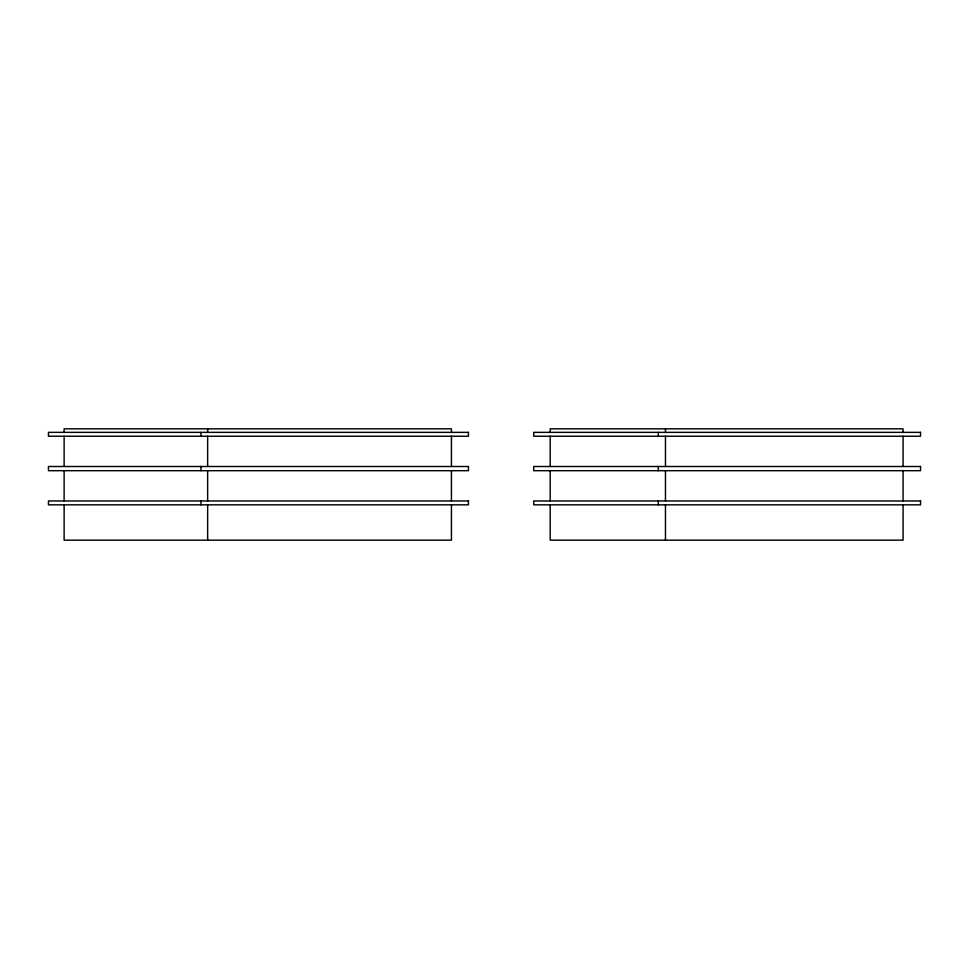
<?xml version="1.0" encoding="UTF-8"?>
<svg xmlns="http://www.w3.org/2000/svg" width="969" height="969" viewBox="0 0 969 969"><rect width="100%" height="100%" fill="white"/><g stroke="black" fill="none" stroke-linecap="round" stroke-linejoin="round"><path stroke-width="1.45" d="M903.084 432.356L903.084 428.843L550.198 428.843L550.198 432.356M903.084 436.232L903.084 466.501M903.084 470.692L903.084 500.961M903.084 504.837L903.084 540.157L550.198 540.157L550.198 504.837M665.473 428.843L665.473 432.356M665.473 436.232L665.473 466.501M665.473 470.692L665.473 500.961M665.473 504.837L665.473 540.157M658.314 432.356L658.314 436.232M658.314 466.501L658.314 470.692M658.314 500.961L658.314 504.837M550.198 436.232L550.198 466.501M550.198 470.692L550.198 500.961M451.445 432.356L451.445 428.843L64.124 428.843L64.124 432.356M451.445 436.232L451.445 466.501M451.445 470.692L451.445 500.961M451.445 504.837L451.445 540.157L64.124 540.157L64.124 504.837M207.645 428.843L207.645 432.356M207.645 436.232L207.645 466.501M207.645 470.692L207.645 500.961M207.645 504.837L207.645 540.157M200.983 432.356L200.983 436.232M200.983 466.501L200.983 470.692M200.983 500.961L200.983 504.837M64.124 436.232L64.124 466.501M64.124 470.692L64.124 500.961M468.451 432.356L48.45 432.356L48.45 436.232L468.451 436.232L468.451 432.356M920.55 432.356L533.713 432.356L533.713 436.232L920.55 436.232L920.55 432.356M468.451 466.501L48.45 466.501L48.45 470.692L468.451 470.692L468.451 466.501M920.55 466.501L533.713 466.501L533.713 470.692L920.55 470.692L920.55 466.501M468.451 500.961L48.45 500.961L48.45 504.837L468.451 504.837L468.451 500.961M920.55 500.961L533.713 500.961L533.713 504.837L920.55 504.837L920.55 500.961"/></g></svg>
